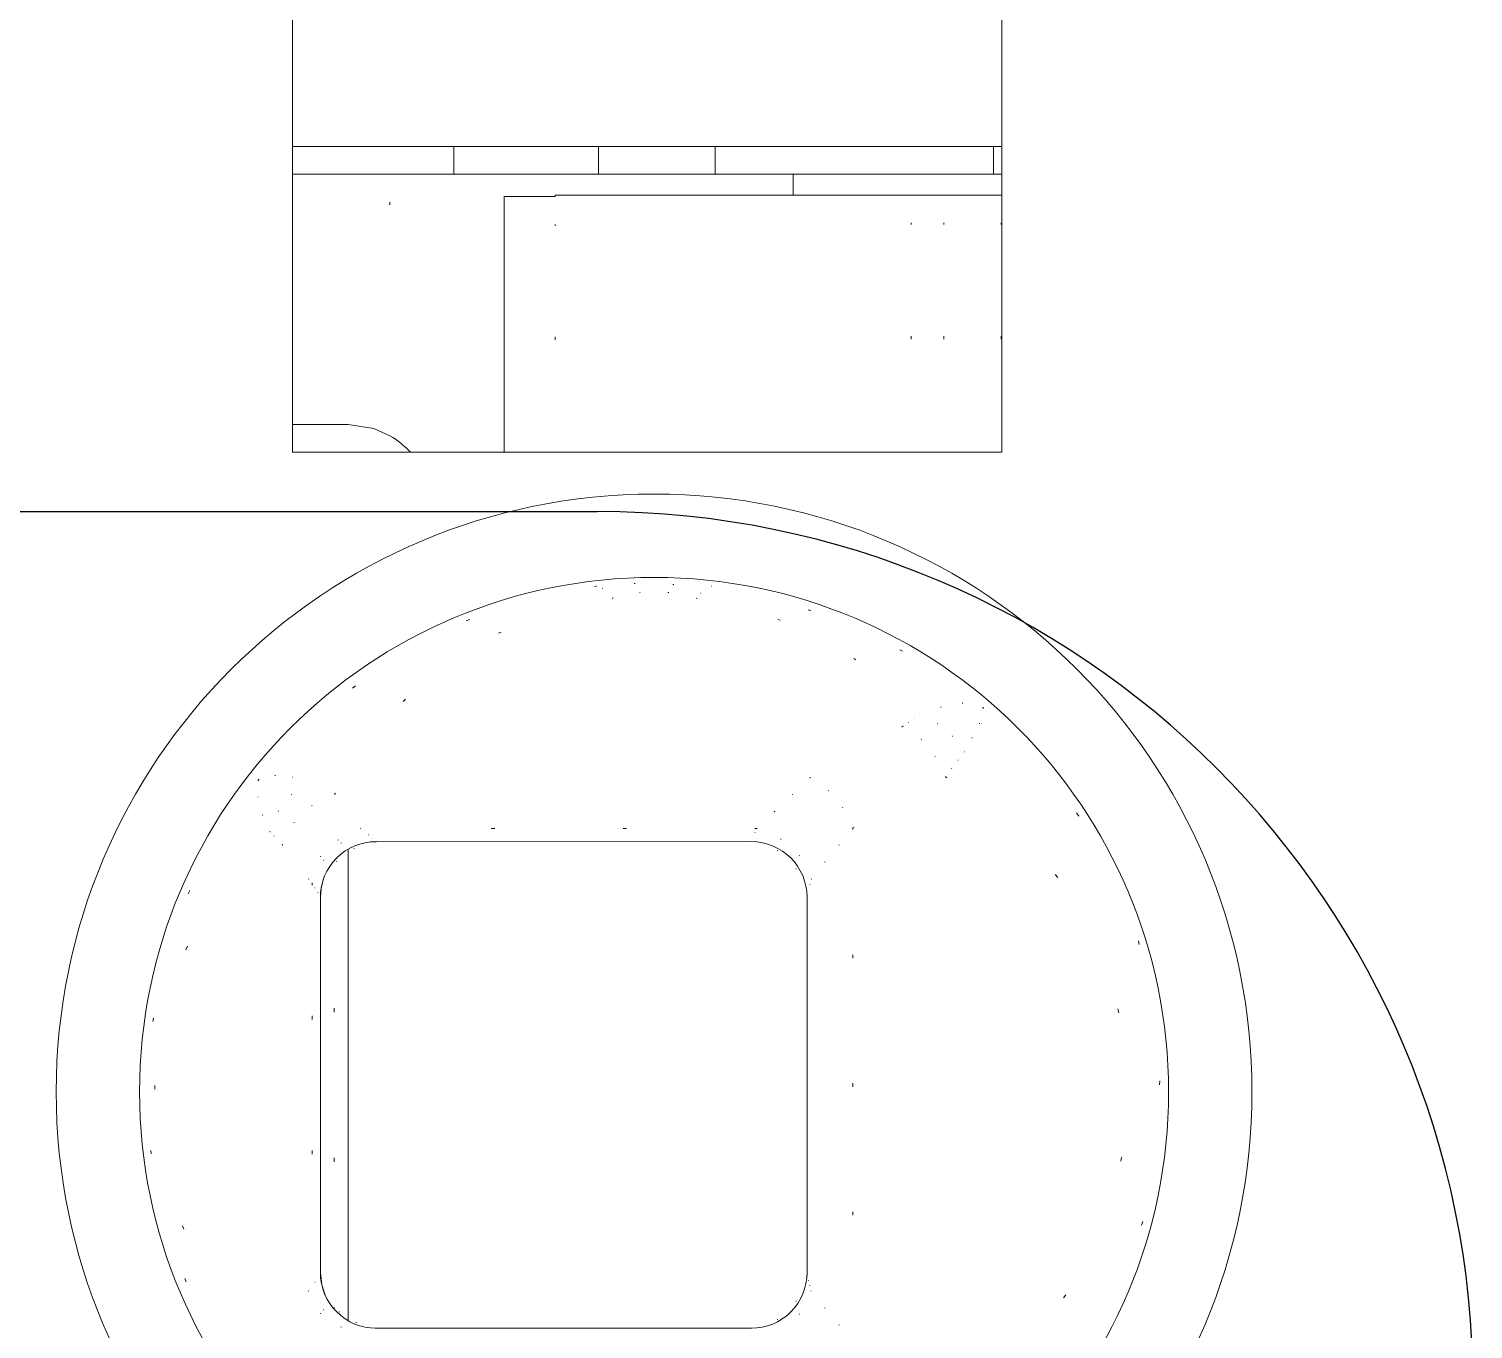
# Model space of a CAD drawing. Header units: inches. Extents: x 17 to 3130, y 15 to 659.
# Drawn here: x 1924.12 to 1929.31, y 236.76 to 241.43 of the extents above; entities that cross this region are included whole.
import ezdxf

# ---------------------------------------------------------------- set-up
doc = ezdxf.new("R2010")
doc.units = ezdxf.units.IN
doc.header["$MEASUREMENT"] = 0
doc.layers.add('Ebene 1', color=7, linetype='Continuous')

msp = doc.modelspace()

# ---------------------------------------------------------------- linework, layer by layer
at = {"color": 7, "linetype": 'Continuous', "lineweight": 25}
msp.add_line((1907.46321, 239.69604), (1926.16321, 239.69604), dxfattribs=at)
msp.add_arc((1926.16321, 236.54604), 3.15, 270, 90, dxfattribs=at)
at = {"layer": 'Ebene 1', "lineweight": 9}
for points in [[(1925.06809, 239.90921), (1925.06809, 239.90921), (1925.06809, 242.00921), (1925.06809, 242.00921)], [(1927.61809, 239.90921), (1927.61809, 239.90921), (1927.61809, 242.00921), (1927.61809, 242.00921)], [(1925.06809, 241.00921), (1925.06809, 241.00921), (1925.06809, 241.00921), (1925.06809, 241.00921)], [(1927.61809, 241.00921), (1927.61809, 241.00921), (1925.06809, 241.00921), (1925.06809, 241.00921)], [(1925.64849, 241.00921), (1925.64849, 241.00921), (1925.64849, 241.00921), (1925.64849, 241.00921)], [(1925.64849, 240.90911), (1925.64849, 240.90911), (1925.64849, 241.00921), (1925.64849, 241.00921)], [(1926.16809, 241.00911), (1926.16809, 241.00911), (1926.16809, 241.00911), (1926.16809, 241.00911)], [(1926.16809, 241.00911), (1926.16809, 241.00911), (1926.16809, 240.90921), (1926.16809, 240.90921)], [(1925.06809, 239.90921), (1925.06809, 239.90921), (1925.06809, 239.90921), (1925.06809, 239.90921)], [(1927.61809, 239.90921), (1927.61809, 239.90921), (1925.06809, 239.90921), (1925.06809, 239.90921)], [(1925.36809, 238.50901), (1925.36809, 238.50901), (1926.71799, 238.50911), (1926.71799, 238.50911)], [(1925.36809, 238.50901), (1925.36809, 238.50901), (1925.36809, 238.50901), (1925.36809, 238.50901)], [(1926.91799, 238.30921), (1926.91809, 238.41961), (1926.82859, 238.50911), (1926.71799, 238.50911)], [(1925.16799, 238.30961), (1925.16799, 238.30961), (1925.17069, 238.34101), (1925.17069, 238.34101)], [(1925.17069, 238.34101), (1925.17069, 238.34101), (1925.17799, 238.37161), (1925.17799, 238.37161)], [(1925.16799, 238.30961), (1925.16799, 238.30961), (1925.16799, 238.30961), (1925.16799, 238.30961)], [(1925.16809, 236.95881), (1925.16809, 236.95881), (1925.16799, 238.30961), (1925.16799, 238.30961)], [(1926.91809, 238.31801), (1926.91809, 238.31801), (1926.91809, 238.31801), (1926.91809, 238.31801)], [(1926.91809, 238.31801), (1926.91809, 238.31801), (1926.91809, 236.95041), (1926.91809, 236.95041)], [(1925.16809, 236.95881), (1925.16809, 236.95881), (1925.16809, 236.95881), (1925.16809, 236.95881)], [(1925.17279, 236.91561), (1925.17279, 236.91561), (1925.16809, 236.95881), (1925.16809, 236.95881)], [(1925.17279, 236.91561), (1925.17279, 236.91561), (1925.17279, 236.91561), (1925.17279, 236.91561)], [(1925.18679, 236.87441), (1925.18679, 236.87441), (1925.17279, 236.91561), (1925.17279, 236.91561)], [(1925.36809, 236.75921), (1925.36809, 236.75921), (1925.36809, 236.75921), (1925.36809, 236.75921)], [(1926.71799, 236.75921), (1926.71799, 236.75921), (1925.36809, 236.75921), (1925.36809, 236.75921)]]:
    msp.add_open_spline(points, degree=3, dxfattribs=at)
at = {"layer": 'Ebene 1', "color": 95, "lineweight": 9}
for points in [[(1926.58809, 241.00901), (1926.58809, 241.00901), (1926.58809, 241.00901), (1926.58809, 241.00901)], [(1926.58809, 240.90901), (1926.58809, 240.90901), (1926.58809, 241.00901), (1926.58809, 241.00901)], [(1927.58809, 241.00901), (1927.58809, 241.00901), (1927.58809, 241.00901), (1927.58809, 241.00901)], [(1927.58809, 240.90901), (1927.58809, 240.90901), (1927.58809, 241.00901), (1927.58809, 241.00901)]]:
    msp.add_open_spline(points, degree=3, dxfattribs=at)
at = {"layer": 'Ebene 1', "color": 30, "lineweight": 9}
for points in [[(1925.06809, 240.90921), (1925.06809, 240.90921), (1925.06809, 240.90921), (1925.06809, 240.90921)], [(1925.23689, 240.90921), (1925.23689, 240.90921), (1925.06809, 240.90921), (1925.06809, 240.90921)], [(1925.23689, 240.90921), (1925.23689, 240.90921), (1925.23689, 240.90921), (1925.23689, 240.90921)], [(1925.41809, 240.90911), (1925.41809, 240.90911), (1925.23689, 240.90921), (1925.23689, 240.90921)], [(1925.41809, 240.90911), (1925.41809, 240.90911), (1926.56809, 240.90921), (1926.56809, 240.90921)], [(1925.41809, 240.90911), (1925.41809, 240.90911), (1925.41809, 240.90911), (1925.41809, 240.90911)], [(1926.56809, 240.90921), (1926.56809, 240.90921), (1926.56809, 240.90921), (1926.56809, 240.90921)], [(1926.56809, 240.90921), (1926.56809, 240.90921), (1926.78019, 240.90921), (1926.78019, 240.90921)], [(1926.78019, 240.90921), (1926.78019, 240.90921), (1926.78019, 240.90921), (1926.78019, 240.90921)], [(1926.78019, 240.90921), (1926.78019, 240.90921), (1926.86809, 240.90921), (1926.86809, 240.90921)], [(1926.86809, 240.90921), (1926.86809, 240.90921), (1926.86809, 240.90921), (1926.86809, 240.90921)], [(1926.92129, 240.90921), (1926.92129, 240.90921), (1926.86809, 240.90921), (1926.86809, 240.90921)], [(1926.86809, 240.90921), (1926.86809, 240.90921), (1926.86809, 240.90921), (1926.86809, 240.90921)], [(1926.86809, 240.83411), (1926.86809, 240.83411), (1926.86809, 240.90921), (1926.86809, 240.90921)], [(1926.92129, 240.90921), (1926.92129, 240.90921), (1926.92129, 240.90921), (1926.92129, 240.90921)], [(1927.07299, 240.90921), (1927.07299, 240.90921), (1926.92129, 240.90921), (1926.92129, 240.90921)], [(1927.07299, 240.90921), (1927.07299, 240.90921), (1927.07299, 240.90921), (1927.07299, 240.90921)], [(1927.30029, 240.90921), (1927.30029, 240.90921), (1927.07299, 240.90921), (1927.07299, 240.90921)], [(1927.30029, 240.90921), (1927.30029, 240.90921), (1927.30029, 240.90921), (1927.30029, 240.90921)], [(1927.56809, 240.90921), (1927.56809, 240.90921), (1927.30029, 240.90921), (1927.30029, 240.90921)], [(1927.56809, 240.90921), (1927.56809, 240.90921), (1927.56809, 240.90921), (1927.56809, 240.90921)], [(1927.61809, 240.90921), (1927.61809, 240.90921), (1927.56809, 240.90921), (1927.56809, 240.90921)], [(1925.06809, 240.00921), (1925.06809, 240.00921), (1925.06809, 240.00921), (1925.06809, 240.00921)], [(1925.16509, 240.00921), (1925.16509, 240.00921), (1925.06809, 240.00921), (1925.06809, 240.00921)], [(1925.16509, 240.00921), (1925.16509, 240.00921), (1925.16509, 240.00921), (1925.16509, 240.00921)], [(1925.26809, 240.00921), (1925.26809, 240.00921), (1925.16509, 240.00921), (1925.16509, 240.00921)], [(1925.26809, 240.00921), (1925.26809, 240.00921), (1925.26809, 240.00921), (1925.26809, 240.00921)], [(1925.26809, 240.00921), (1925.26809, 240.00921), (1925.36029, 239.99461), (1925.36029, 239.99461)], [(1925.36029, 239.99461), (1925.36029, 239.99461), (1925.36029, 239.99461), (1925.36029, 239.99461)], [(1925.36029, 239.99461), (1925.36029, 239.99461), (1925.41809, 239.96901), (1925.41809, 239.96901)], [(1925.49169, 239.90921), (1925.47039, 239.93281), (1925.44569, 239.95301), (1925.41809, 239.96901)], [(1925.26809, 238.48231), (1925.26809, 238.48231), (1925.26809, 238.48231), (1925.26809, 238.48231)], [(1925.26809, 236.78601), (1925.26809, 236.78601), (1925.26809, 238.48231), (1925.26809, 238.48231)]]:
    msp.add_open_spline(points, degree=3, dxfattribs=at)
at = {"layer": 'Ebene 1', "color": 253, "lineweight": 9}
for points in [[(1925.82939, 240.82911), (1925.82939, 240.82911), (1925.82939, 240.82911), (1925.82939, 240.82911)], [(1925.82939, 240.82911), (1925.82939, 240.82911), (1925.82939, 239.90921), (1925.82939, 239.90921)], [(1925.82939, 240.82911), (1925.82939, 240.82911), (1925.82939, 240.82911), (1925.82939, 240.82911)], [(1925.82939, 240.82911), (1925.82939, 240.82911), (1925.87699, 240.82911), (1925.87699, 240.82911)], [(1925.87699, 240.82911), (1925.87699, 240.82911), (1925.87699, 240.82911), (1925.87699, 240.82911)], [(1925.87699, 240.82911), (1925.87699, 240.82911), (1926.01259, 240.82911), (1926.01259, 240.82911)], [(1926.01249, 240.83411), (1926.01249, 240.83411), (1926.01249, 240.83411), (1926.01249, 240.83411)], [(1927.29269, 240.83411), (1927.29269, 240.83411), (1926.01249, 240.83411), (1926.01249, 240.83411)], [(1926.01249, 240.83411), (1926.01249, 240.83411), (1926.01249, 240.83411), (1926.01249, 240.83411)], [(1926.01249, 240.83411), (1926.01249, 240.83411), (1926.01259, 240.82911), (1926.01259, 240.82911)], [(1927.29269, 240.83411), (1927.29269, 240.83411), (1927.29269, 240.83411), (1927.29269, 240.83411)], [(1927.36969, 240.83411), (1927.36969, 240.83411), (1927.29269, 240.83411), (1927.29269, 240.83411)], [(1927.36969, 240.83411), (1927.36969, 240.83411), (1927.36969, 240.83411), (1927.36969, 240.83411)], [(1927.40999, 240.83411), (1927.40999, 240.83411), (1927.36969, 240.83411), (1927.36969, 240.83411)], [(1927.40999, 240.83411), (1927.40999, 240.83411), (1927.40999, 240.83411), (1927.40999, 240.83411)], [(1927.40999, 240.83411), (1927.40999, 240.83411), (1927.61579, 240.83401), (1927.61579, 240.83401)], [(1927.61579, 240.83401), (1927.61579, 240.83401), (1927.61579, 240.83401), (1927.61579, 240.83401)], [(1927.61579, 240.83401), (1927.61579, 240.83401), (1927.61689, 240.83401), (1927.61689, 240.83401)], [(1927.61689, 240.83401), (1927.61689, 240.83401), (1927.61689, 240.83401), (1927.61689, 240.83401)], [(1927.61689, 240.83401), (1927.61689, 240.83401), (1927.61809, 240.83401), (1927.61809, 240.83401)]]:
    msp.add_open_spline(points, degree=3, dxfattribs=at)
at = {"layer": 'Ebene 1', "color": 3, "lineweight": 9}
for points in [[(1925.41809, 240.80911), (1925.41809, 240.80911), (1925.41809, 240.80911), (1925.41809, 240.80911)], [(1925.41809, 240.80911), (1925.41809, 240.80911), (1925.41809, 240.79901), (1925.41809, 240.79901)], [(1926.01259, 240.72911), (1926.01259, 240.72911), (1926.01259, 240.72911), (1926.01259, 240.72911)], [(1926.01259, 240.72911), (1926.01259, 240.72911), (1926.01259, 240.72361), (1926.01259, 240.72361)], [(1927.29269, 240.73411), (1927.29269, 240.73411), (1927.29269, 240.73411), (1927.29269, 240.73411)], [(1927.29269, 240.73411), (1927.29269, 240.73411), (1927.29269, 240.72851), (1927.29269, 240.72851)], [(1927.40999, 240.73411), (1927.40999, 240.73411), (1927.40999, 240.73411), (1927.40999, 240.73411)], [(1927.40999, 240.73411), (1927.40999, 240.73411), (1927.40999, 240.72851), (1927.40999, 240.72851)], [(1927.61579, 240.73411), (1927.61579, 240.73411), (1927.61579, 240.73411), (1927.61579, 240.73411)], [(1927.61579, 240.73411), (1927.61579, 240.73411), (1927.61579, 240.72861), (1927.61579, 240.72861)], [(1926.01269, 240.32471), (1926.01269, 240.32471), (1926.01259, 240.31351), (1926.01259, 240.31351)], [(1926.01269, 240.32471), (1926.01269, 240.32471), (1926.01269, 240.32471), (1926.01269, 240.32471)], [(1927.29269, 240.32711), (1927.29269, 240.32711), (1927.29269, 240.32711), (1927.29269, 240.32711)], [(1927.29269, 240.32711), (1927.29269, 240.32711), (1927.29279, 240.31601), (1927.29279, 240.31601)], [(1927.40999, 240.32721), (1927.40999, 240.32721), (1927.40999, 240.32721), (1927.40999, 240.32721)], [(1927.40999, 240.32721), (1927.40999, 240.32721), (1927.40999, 240.31601), (1927.40999, 240.31601)], [(1927.61579, 240.32721), (1927.61579, 240.32721), (1927.61579, 240.32721), (1927.61579, 240.32721)], [(1927.61579, 240.32721), (1927.61579, 240.32721), (1927.61589, 240.31601), (1927.61589, 240.31601)], [(1926.16009, 239.42781), (1926.16009, 239.42781), (1926.15359, 239.42621), (1926.15359, 239.42621)], [(1926.16009, 239.42781), (1926.16009, 239.42781), (1926.16009, 239.42781), (1926.16009, 239.42781)], [(1926.16009, 239.42781), (1926.16009, 239.42781), (1926.16039, 239.42761), (1926.16039, 239.42761)], [(1926.18279, 239.41921), (1926.18279, 239.41921), (1926.18279, 239.41921), (1926.18279, 239.41921)], [(1926.18279, 239.41921), (1926.18279, 239.41921), (1926.18339, 239.41901), (1926.18339, 239.41901)], [(1926.30039, 239.43801), (1926.30039, 239.43801), (1926.29669, 239.43761), (1926.29669, 239.43761)], [(1926.43549, 239.43401), (1926.43549, 239.43401), (1926.43549, 239.43401), (1926.43549, 239.43401)], [(1926.43929, 239.43381), (1926.43929, 239.43381), (1926.43549, 239.43401), (1926.43549, 239.43401)], [(1926.55339, 239.41921), (1926.55339, 239.41921), (1926.55279, 239.41901), (1926.55279, 239.41901)], [(1926.57429, 239.42781), (1926.57429, 239.42781), (1926.57429, 239.42781), (1926.57429, 239.42781)], [(1926.57609, 239.42781), (1926.57609, 239.42781), (1926.57429, 239.42781), (1926.57429, 239.42781)], [(1926.57609, 239.42781), (1926.57609, 239.42781), (1926.57579, 239.42761), (1926.57579, 239.42761)], [(1926.20049, 239.40281), (1926.20049, 239.40281), (1926.20049, 239.40281), (1926.20049, 239.40281)], [(1926.20049, 239.40281), (1926.20049, 239.40281), (1926.20089, 239.40241), (1926.20089, 239.40241)], [(1926.21689, 239.38421), (1926.21689, 239.38421), (1926.21819, 239.38451), (1926.21819, 239.38451)], [(1926.21689, 239.38421), (1926.21689, 239.38421), (1926.21689, 239.38421), (1926.21689, 239.38421)], [(1926.21689, 239.38421), (1926.21689, 239.38421), (1926.22099, 239.38421), (1926.22099, 239.38421)], [(1926.31569, 239.40431), (1926.31569, 239.40431), (1926.31839, 239.40461), (1926.31839, 239.40461)], [(1926.41789, 239.40541), (1926.41789, 239.40541), (1926.41789, 239.40541), (1926.41789, 239.40541)], [(1926.41789, 239.40541), (1926.41789, 239.40541), (1926.42059, 239.40501), (1926.42059, 239.40501)], [(1926.51929, 239.38421), (1926.51929, 239.38421), (1926.51929, 239.38421), (1926.51929, 239.38421)], [(1926.51929, 239.38421), (1926.51929, 239.38421), (1926.52339, 239.38331), (1926.52339, 239.38331)], [(1926.53569, 239.40281), (1926.53569, 239.40281), (1926.53529, 239.40241), (1926.53529, 239.40241)], [(1926.92229, 239.34321), (1926.92229, 239.34321), (1926.92229, 239.34321), (1926.92229, 239.34321)], [(1926.93179, 239.34061), (1926.93179, 239.34061), (1926.92229, 239.34321), (1926.92229, 239.34321)], [(1925.70499, 239.30801), (1925.70499, 239.30801), (1925.69289, 239.30341), (1925.69289, 239.30341)], [(1925.80819, 239.25831), (1925.80819, 239.25831), (1925.81869, 239.26301), (1925.81869, 239.26301)], [(1926.81309, 239.30861), (1926.81309, 239.30861), (1926.81309, 239.30861), (1926.81309, 239.30861)], [(1926.81309, 239.30861), (1926.81309, 239.30861), (1926.82089, 239.30541), (1926.82089, 239.30541)], [(1927.08599, 239.16731), (1927.08599, 239.16731), (1927.08599, 239.16731), (1927.08599, 239.16731)], [(1927.08599, 239.16731), (1927.08599, 239.16731), (1927.09319, 239.16281), (1927.09319, 239.16281)], [(1927.25229, 239.19841), (1927.25229, 239.19841), (1927.25229, 239.19841), (1927.25229, 239.19841)], [(1927.26109, 239.19381), (1927.26109, 239.19381), (1927.25229, 239.19841), (1927.25229, 239.19841)], [(1925.29379, 239.06911), (1925.29379, 239.06911), (1925.28339, 239.06121), (1925.28339, 239.06121)], [(1925.46599, 239.01361), (1925.46599, 239.01361), (1925.47399, 239.02201), (1925.47399, 239.02201)], [(1927.47769, 239.00681), (1927.47769, 239.00681), (1927.47549, 239.00681), (1927.47549, 239.00681)], [(1927.30339, 238.95201), (1927.30339, 238.95201), (1927.30289, 238.95161), (1927.30289, 238.95161)], [(1927.32359, 238.96551), (1927.32359, 238.96551), (1927.32339, 238.96531), (1927.32339, 238.96531)], [(1927.39989, 238.99301), (1927.39989, 238.99301), (1927.39789, 238.99241), (1927.39789, 238.99241)], [(1927.54849, 238.99201), (1927.54849, 238.99201), (1927.54849, 238.99201), (1927.54849, 238.99201)], [(1927.55239, 238.98911), (1927.55239, 238.98911), (1927.54849, 238.99201), (1927.54849, 238.99201)], [(1927.55149, 238.98981), (1927.55149, 238.98981), (1927.55149, 238.98981), (1927.55149, 238.98981)], [(1927.55239, 238.98911), (1927.55239, 238.98911), (1927.55149, 238.98981), (1927.55149, 238.98981)], [(1927.55239, 238.98911), (1927.55239, 238.98911), (1927.55239, 238.98911), (1927.55239, 238.98911)], [(1927.55239, 238.98911), (1927.55239, 238.98911), (1927.55279, 238.98831), (1927.55279, 238.98831)], [(1927.26239, 238.92441), (1927.26239, 238.92441), (1927.25779, 238.92191), (1927.25779, 238.92191)], [(1927.26239, 238.92441), (1927.26239, 238.92441), (1927.26239, 238.92441), (1927.26239, 238.92441)], [(1927.26239, 238.92441), (1927.26239, 238.92441), (1927.26339, 238.92381), (1927.26339, 238.92381)], [(1927.28309, 238.93831), (1927.28309, 238.93831), (1927.28239, 238.93791), (1927.28239, 238.93791)], [(1927.38669, 238.93411), (1927.38669, 238.93411), (1927.38669, 238.93411), (1927.38669, 238.93411)], [(1927.38849, 238.93321), (1927.38849, 238.93321), (1927.38669, 238.93411), (1927.38669, 238.93411)], [(1927.53859, 238.93501), (1927.53859, 238.93501), (1927.53789, 238.93341), (1927.53789, 238.93341)], [(1927.32809, 238.87801), (1927.32809, 238.87801), (1927.32809, 238.87801), (1927.32809, 238.87801)], [(1927.32809, 238.87801), (1927.32809, 238.87801), (1927.32989, 238.87681), (1927.32989, 238.87681)], [(1927.43999, 238.88931), (1927.43999, 238.88931), (1927.43999, 238.88931), (1927.43999, 238.88931)], [(1927.44109, 238.88781), (1927.44109, 238.88781), (1927.43999, 238.88931), (1927.43999, 238.88931)], [(1927.51209, 238.88341), (1927.51209, 238.88341), (1927.51139, 238.88181), (1927.51139, 238.88181)], [(1927.37829, 238.81691), (1927.37829, 238.81691), (1927.37829, 238.81691), (1927.37829, 238.81691)], [(1927.37829, 238.81691), (1927.37829, 238.81691), (1927.37929, 238.81511), (1927.37929, 238.81511)], [(1927.46069, 238.80171), (1927.46069, 238.80171), (1927.46129, 238.80251), (1927.46129, 238.80251)], [(1927.48319, 238.83241), (1927.48319, 238.83241), (1927.48319, 238.83241), (1927.48319, 238.83241)], [(1927.48379, 238.83161), (1927.48379, 238.83161), (1927.48319, 238.83241), (1927.48319, 238.83241)], [(1925.00479, 238.74681), (1925.00479, 238.74681), (1925.00479, 238.74681), (1925.00479, 238.74681)], [(1925.00479, 238.74681), (1925.00479, 238.74681), (1925.00649, 238.74661), (1925.00649, 238.74661)], [(1925.06749, 238.74081), (1925.06749, 238.74081), (1925.06749, 238.74081), (1925.06749, 238.74081)], [(1925.06749, 238.74081), (1925.06749, 238.74081), (1925.06909, 238.74051), (1925.06909, 238.74051)], [(1926.92949, 238.74001), (1926.92949, 238.74001), (1926.92859, 238.73921), (1926.92859, 238.73921)], [(1926.92949, 238.74001), (1926.92949, 238.74001), (1926.92949, 238.74001), (1926.92949, 238.74001)], [(1926.92949, 238.74001), (1926.92949, 238.74001), (1926.93039, 238.73921), (1926.93039, 238.73921)], [(1927.41539, 238.74311), (1927.41539, 238.74311), (1927.41569, 238.74351), (1927.41569, 238.74351)], [(1927.41539, 238.74311), (1927.41539, 238.74311), (1927.41539, 238.74311), (1927.41539, 238.74311)], [(1927.41539, 238.74311), (1927.41539, 238.74311), (1927.42129, 238.73881), (1927.42129, 238.73881)], [(1927.43789, 238.77221), (1927.43789, 238.77221), (1927.43849, 238.77301), (1927.43849, 238.77301)], [(1924.94729, 238.73281), (1924.94729, 238.73281), (1924.94349, 238.72751), (1924.94349, 238.72751)], [(1924.94729, 238.73281), (1924.94729, 238.73281), (1924.94789, 238.73341), (1924.94789, 238.73341)], [(1925.12909, 238.72541), (1925.12909, 238.72541), (1925.12909, 238.72541), (1925.12909, 238.72541)], [(1925.12909, 238.72541), (1925.12909, 238.72541), (1925.12949, 238.72521), (1925.12949, 238.72521)], [(1925.15859, 238.71001), (1925.15859, 238.71001), (1925.15859, 238.71001), (1925.15859, 238.71001)], [(1925.15859, 238.71001), (1925.15859, 238.71001), (1925.15939, 238.70981), (1925.15939, 238.70981)], [(1925.18849, 238.69441), (1925.18849, 238.69441), (1925.18849, 238.69441), (1925.18849, 238.69441)], [(1925.18849, 238.69441), (1925.18849, 238.69441), (1925.18929, 238.69411), (1925.18929, 238.69411)], [(1926.99519, 238.69361), (1926.99519, 238.69361), (1926.99519, 238.69361), (1926.99519, 238.69361)], [(1926.99519, 238.69361), (1926.99519, 238.69361), (1926.99699, 238.69241), (1926.99699, 238.69241)], [(1924.94319, 238.67021), (1924.94319, 238.67021), (1924.94319, 238.67021), (1924.94319, 238.67021)], [(1924.94359, 238.66851), (1924.94359, 238.66851), (1924.94319, 238.67021), (1924.94319, 238.67021)], [(1925.06359, 238.67801), (1925.06359, 238.67801), (1925.06539, 238.67921), (1925.06539, 238.67921)], [(1925.13579, 238.63771), (1925.13579, 238.63771), (1925.13799, 238.63881), (1925.13799, 238.63881)], [(1925.21879, 238.67881), (1925.21879, 238.67881), (1925.22189, 238.68361), (1925.22189, 238.68361)], [(1926.86629, 238.67941), (1926.86629, 238.67941), (1926.86459, 238.67781), (1926.86459, 238.67781)], [(1924.96019, 238.60611), (1924.96019, 238.60611), (1924.96019, 238.60611), (1924.96019, 238.60611)], [(1924.96069, 238.60441), (1924.96069, 238.60441), (1924.96019, 238.60611), (1924.96019, 238.60611)], [(1925.01659, 238.61751), (1925.01659, 238.61751), (1925.01739, 238.61941), (1925.01739, 238.61941)], [(1926.80219, 238.61821), (1926.80219, 238.61821), (1926.80039, 238.61641), (1926.80039, 238.61641)], [(1927.04539, 238.63251), (1927.04539, 238.63251), (1927.04539, 238.63251), (1927.04539, 238.63251)], [(1927.04539, 238.63251), (1927.04539, 238.63251), (1927.04639, 238.63061), (1927.04639, 238.63061)], [(1927.88689, 238.61251), (1927.88689, 238.61251), (1927.88689, 238.61251), (1927.88689, 238.61251)], [(1927.89539, 238.60131), (1927.89539, 238.60131), (1927.88689, 238.61251), (1927.88689, 238.61251)], [(1924.98649, 238.54561), (1924.98649, 238.54561), (1924.98649, 238.54561), (1924.98649, 238.54561)], [(1924.98689, 238.54471), (1924.98689, 238.54471), (1924.98649, 238.54561), (1924.98649, 238.54561)], [(1924.98689, 238.54471), (1924.98689, 238.54471), (1924.98729, 238.54581), (1924.98729, 238.54581)], [(1924.98689, 238.54471), (1924.98689, 238.54471), (1924.98689, 238.54471), (1924.98689, 238.54471)], [(1924.98689, 238.54471), (1924.98689, 238.54471), (1924.98709, 238.54461), (1924.98709, 238.54461)], [(1925.07309, 238.57721), (1925.07309, 238.57721), (1925.07429, 238.57941), (1925.07429, 238.57941)], [(1925.31259, 238.55761), (1925.31259, 238.55761), (1925.31259, 238.55761), (1925.31259, 238.55761)], [(1925.31389, 238.55601), (1925.31389, 238.55601), (1925.31259, 238.55761), (1925.31259, 238.55761)], [(1925.34049, 238.53381), (1925.34049, 238.53381), (1925.34049, 238.53381), (1925.34049, 238.53381)], [(1925.34089, 238.53361), (1925.34089, 238.53361), (1925.34049, 238.53381), (1925.34049, 238.53381)], [(1925.78189, 238.55601), (1925.78189, 238.55601), (1925.78189, 238.55601), (1925.78189, 238.55601)], [(1925.79489, 238.55601), (1925.79489, 238.55601), (1925.78189, 238.55601), (1925.78189, 238.55601)], [(1926.25649, 238.55601), (1926.25649, 238.55601), (1926.25649, 238.55601), (1926.25649, 238.55601)], [(1926.26929, 238.55601), (1926.26929, 238.55601), (1926.25649, 238.55601), (1926.25649, 238.55601)], [(1926.73089, 238.55601), (1926.73089, 238.55601), (1926.73089, 238.55601), (1926.73089, 238.55601)], [(1926.73729, 238.55601), (1926.73729, 238.55601), (1926.73089, 238.55601), (1926.73089, 238.55601)], [(1926.73099, 238.54261), (1926.73099, 238.54261), (1926.73089, 238.54231), (1926.73089, 238.54231)], [(1926.73729, 238.55601), (1926.73729, 238.55601), (1926.73719, 238.55581), (1926.73719, 238.55581)], [(1926.73729, 238.55601), (1926.73729, 238.55601), (1926.73729, 238.55601), (1926.73729, 238.55601)], [(1926.73729, 238.55601), (1926.73729, 238.55601), (1926.73849, 238.55561), (1926.73849, 238.55561)], [(1927.08249, 238.55871), (1927.08249, 238.55871), (1927.08719, 238.56121), (1927.08719, 238.56121)], [(1927.08249, 238.55871), (1927.08249, 238.55871), (1927.08249, 238.55871), (1927.08249, 238.55871)], [(1927.08249, 238.55871), (1927.08249, 238.55871), (1927.08249, 238.55241), (1927.08249, 238.55241)], [(1925.00129, 238.52921), (1925.00129, 238.52921), (1925.00129, 238.52921), (1925.00129, 238.52921)], [(1925.00129, 238.52921), (1925.00129, 238.52921), (1925.00169, 238.52881), (1925.00169, 238.52881)], [(1925.01599, 238.51341), (1925.01599, 238.51341), (1925.01599, 238.51341), (1925.01599, 238.51341)], [(1925.01599, 238.51341), (1925.01599, 238.51341), (1925.01639, 238.51301), (1925.01639, 238.51301)], [(1925.03079, 238.49741), (1925.03079, 238.49741), (1925.03139, 238.49861), (1925.03139, 238.49861)], [(1925.03079, 238.49741), (1925.03079, 238.49741), (1925.03079, 238.49741), (1925.03079, 238.49741)], [(1925.03079, 238.49741), (1925.03079, 238.49741), (1925.03199, 238.49581), (1925.03199, 238.49581)], [(1925.23069, 238.51501), (1925.23069, 238.51501), (1925.23299, 238.51601), (1925.23299, 238.51601)], [(1925.24219, 238.50341), (1925.24219, 238.50341), (1925.24439, 238.50461), (1925.24439, 238.50461)], [(1925.28879, 238.48371), (1925.28879, 238.48371), (1925.29099, 238.48441), (1925.29099, 238.48441)], [(1925.35449, 238.52211), (1925.35449, 238.52211), (1925.35449, 238.52211), (1925.35449, 238.52211)], [(1925.35489, 238.52181), (1925.35489, 238.52181), (1925.35449, 238.52211), (1925.35449, 238.52211)], [(1925.36789, 238.50961), (1925.36789, 238.50961), (1925.36789, 238.50961), (1925.36789, 238.50961)], [(1925.36809, 238.50941), (1925.36809, 238.50941), (1925.36789, 238.50961), (1925.36789, 238.50961)], [(1926.72459, 238.52911), (1926.72459, 238.52911), (1926.72449, 238.52881), (1926.72449, 238.52881)], [(1926.82249, 238.51861), (1926.82249, 238.51861), (1926.82249, 238.51861), (1926.82249, 238.51861)], [(1926.82249, 238.51861), (1926.82249, 238.51861), (1926.82489, 238.51751), (1926.82489, 238.51751)], [(1927.03199, 238.49661), (1927.03199, 238.49661), (1927.03339, 238.49821), (1927.03339, 238.49821)], [(1925.16809, 238.45441), (1925.16809, 238.45441), (1925.16939, 238.45661), (1925.16939, 238.45661)], [(1925.17979, 238.44131), (1925.17979, 238.44131), (1925.18089, 238.44351), (1925.18089, 238.44351)], [(1925.22579, 238.43731), (1925.22579, 238.43731), (1925.22719, 238.43921), (1925.22719, 238.43921)], [(1926.81059, 238.47761), (1926.81059, 238.47761), (1926.81059, 238.47761), (1926.81059, 238.47761)], [(1926.81319, 238.47651), (1926.81319, 238.47651), (1926.81059, 238.47761), (1926.81059, 238.47761)], [(1926.88939, 238.45981), (1926.88939, 238.45981), (1926.88939, 238.45981), (1926.88939, 238.45981)], [(1926.88939, 238.45981), (1926.88939, 238.45981), (1926.89059, 238.45761), (1926.89059, 238.45761)], [(1926.98209, 238.43521), (1926.98209, 238.43521), (1926.98359, 238.43701), (1926.98359, 238.43701)], [(1925.12579, 238.37471), (1925.12579, 238.37471), (1925.12639, 238.37581), (1925.12639, 238.37581)], [(1926.87829, 238.41271), (1926.87829, 238.41271), (1926.87829, 238.41271), (1926.87829, 238.41271)], [(1926.87939, 238.41021), (1926.87939, 238.41021), (1926.87829, 238.41271), (1926.87829, 238.41271)], [(1926.93299, 238.37471), (1926.93299, 238.37471), (1926.93369, 238.37561), (1926.93369, 238.37561)], [(1927.80989, 238.39121), (1927.80989, 238.39121), (1927.80989, 238.39121), (1927.80989, 238.39121)], [(1927.80989, 238.39121), (1927.80989, 238.39121), (1927.81949, 238.38001), (1927.81949, 238.38001)], [(1924.69899, 238.33311), (1924.69899, 238.33311), (1924.69289, 238.32161), (1924.69289, 238.32161)], [(1925.13409, 238.36481), (1925.13409, 238.36481), (1925.13409, 238.36481), (1925.13409, 238.36481)], [(1925.13409, 238.36481), (1925.13409, 238.36481), (1925.13429, 238.36461), (1925.13429, 238.36461)], [(1925.13839, 238.35961), (1925.13839, 238.35961), (1925.13889, 238.36081), (1925.13889, 238.36081)], [(1925.13839, 238.35961), (1925.13839, 238.35961), (1925.13839, 238.35961), (1925.13839, 238.35961)], [(1925.13839, 238.35961), (1925.13839, 238.35961), (1925.13839, 238.35311), (1925.13839, 238.35311)], [(1925.13839, 238.35961), (1925.13839, 238.35961), (1925.13839, 238.35961), (1925.13839, 238.35961)], [(1925.13839, 238.35961), (1925.13839, 238.35961), (1925.13849, 238.35941), (1925.13849, 238.35941)], [(1925.14849, 238.34341), (1925.14849, 238.34341), (1925.14849, 238.34341), (1925.14849, 238.34341)], [(1925.14849, 238.34341), (1925.14849, 238.34341), (1925.14879, 238.34281), (1925.14879, 238.34281)], [(1925.15869, 238.32691), (1925.15869, 238.32691), (1925.15869, 238.32691), (1925.15869, 238.32691)], [(1925.15869, 238.32691), (1925.15869, 238.32691), (1925.15909, 238.32641), (1925.15909, 238.32641)], [(1925.17799, 238.37161), (1925.17799, 238.37161), (1925.17869, 238.37261), (1925.17869, 238.37261)], [(1926.92299, 238.33661), (1926.92299, 238.33661), (1926.92309, 238.33721), (1926.92309, 238.33721)], [(1926.92799, 238.35541), (1926.92799, 238.35541), (1926.92809, 238.35601), (1926.92809, 238.35601)], [(1926.91759, 238.31931), (1926.91759, 238.31931), (1926.91759, 238.31931), (1926.91759, 238.31931)], [(1926.91809, 238.31801), (1926.91809, 238.31801), (1926.91759, 238.31931), (1926.91759, 238.31931)], [(1926.91809, 238.31801), (1926.91809, 238.31801), (1926.91819, 238.31821), (1926.91819, 238.31821)], [(1924.68469, 238.12021), (1924.68469, 238.12021), (1924.69049, 238.13301), (1924.69049, 238.13301)], [(1928.10989, 238.15301), (1928.10989, 238.15301), (1928.10989, 238.15301), (1928.10989, 238.15301)], [(1928.11259, 238.13941), (1928.11259, 238.13941), (1928.10989, 238.15301), (1928.10989, 238.15301)], [(1927.08249, 238.10261), (1927.08249, 238.10261), (1927.08249, 238.10261), (1927.08249, 238.10261)], [(1927.08249, 238.10261), (1927.08249, 238.10261), (1927.08249, 238.09021), (1927.08249, 238.09021)], [(1925.21749, 237.91031), (1925.21749, 237.91031), (1925.21749, 237.91031), (1925.21749, 237.91031)], [(1925.21749, 237.89561), (1925.21749, 237.89561), (1925.21749, 237.91031), (1925.21749, 237.91031)], [(1928.03549, 237.90741), (1928.03549, 237.90741), (1928.03549, 237.90741), (1928.03549, 237.90741)], [(1928.03549, 237.90741), (1928.03549, 237.90741), (1928.03919, 237.89321), (1928.03919, 237.89321)], [(1924.56819, 237.87481), (1924.56819, 237.87481), (1924.56599, 237.86191), (1924.56599, 237.86191)], [(1925.13839, 237.88261), (1925.13839, 237.88261), (1925.13839, 237.88261), (1925.13839, 237.88261)], [(1925.13839, 237.88261), (1925.13839, 237.88261), (1925.13839, 237.86941), (1925.13839, 237.86941)], [(1928.18579, 237.63501), (1928.18579, 237.63501), (1928.18699, 237.64901), (1928.18699, 237.64901)], [(1924.57249, 237.61851), (1924.57249, 237.61851), (1924.57279, 237.63251), (1924.57279, 237.63251)], [(1927.08249, 237.64041), (1927.08249, 237.64041), (1927.08249, 237.64041), (1927.08249, 237.64041)], [(1927.08249, 237.64041), (1927.08249, 237.64041), (1927.08249, 237.62781), (1927.08249, 237.62781)], [(1924.55799, 237.39891), (1924.55799, 237.39891), (1924.55799, 237.39891), (1924.55799, 237.39891)], [(1924.55799, 237.39891), (1924.55799, 237.39891), (1924.56019, 237.38601), (1924.56019, 237.38601)], [(1925.13839, 237.39891), (1925.13839, 237.39891), (1925.13839, 237.39891), (1925.13839, 237.39891)], [(1925.13839, 237.39891), (1925.13839, 237.39891), (1925.13839, 237.38581), (1925.13839, 237.38581)], [(1925.21749, 237.37261), (1925.21749, 237.37261), (1925.21749, 237.37261), (1925.21749, 237.37261)], [(1925.21749, 237.35801), (1925.21749, 237.35801), (1925.21749, 237.37261), (1925.21749, 237.37261)], [(1928.04929, 237.37451), (1928.04929, 237.37451), (1928.04619, 237.36011), (1928.04619, 237.36011)], [(1924.67189, 237.12801), (1924.67189, 237.12801), (1924.67189, 237.12801), (1924.67189, 237.12801)], [(1924.67729, 237.11521), (1924.67729, 237.11521), (1924.67189, 237.12801), (1924.67189, 237.12801)], [(1927.08249, 237.17811), (1927.08249, 237.17811), (1927.08249, 237.17811), (1927.08249, 237.17811)], [(1927.08249, 237.17811), (1927.08249, 237.17811), (1927.08249, 237.16561), (1927.08249, 237.16561)], [(1928.12119, 237.12981), (1928.12119, 237.12981), (1928.12609, 237.14281), (1928.12609, 237.14281)], [(1924.68089, 236.93841), (1924.68089, 236.93841), (1924.68089, 236.93841), (1924.68089, 236.93841)], [(1924.68089, 236.93841), (1924.68089, 236.93841), (1924.68509, 236.92621), (1924.68509, 236.92621)], [(1925.14879, 236.92531), (1925.14879, 236.92531), (1925.14849, 236.92481), (1925.14849, 236.92481)], [(1925.15879, 236.94191), (1925.15879, 236.94191), (1925.15869, 236.94151), (1925.15869, 236.94151)], [(1925.16809, 236.95881), (1925.16809, 236.95881), (1925.16799, 236.95851), (1925.16799, 236.95851)], [(1926.91809, 236.95041), (1926.91809, 236.95041), (1926.91759, 236.94901), (1926.91759, 236.94901)], [(1926.92299, 236.93161), (1926.92299, 236.93161), (1926.92299, 236.93161), (1926.92299, 236.93161)], [(1926.92309, 236.93121), (1926.92309, 236.93121), (1926.92299, 236.93161), (1926.92299, 236.93161)], [(1925.12579, 236.89351), (1925.12579, 236.89351), (1925.12429, 236.89161), (1925.12429, 236.89161)], [(1925.12999, 236.89861), (1925.12999, 236.89861), (1925.12989, 236.89851), (1925.12989, 236.89851)], [(1926.92799, 236.91271), (1926.92799, 236.91271), (1926.92799, 236.91271), (1926.92799, 236.91271)], [(1926.92809, 236.91221), (1926.92809, 236.91221), (1926.92799, 236.91271), (1926.92799, 236.91271)], [(1926.93299, 236.89351), (1926.93299, 236.89351), (1926.93249, 236.89241), (1926.93249, 236.89241)], [(1926.93299, 236.89381), (1926.93299, 236.89381), (1926.93299, 236.89381), (1926.93299, 236.89381)], [(1926.93299, 236.89351), (1926.93299, 236.89351), (1926.93299, 236.89381), (1926.93299, 236.89381)], [(1927.84879, 236.87951), (1927.84879, 236.87951), (1927.83969, 236.86801), (1927.83969, 236.86801)], [(1925.17989, 236.82701), (1925.17989, 236.82701), (1925.17989, 236.82701), (1925.17989, 236.82701)], [(1925.18099, 236.82481), (1925.18099, 236.82481), (1925.17989, 236.82701), (1925.17989, 236.82701)], [(1925.21739, 236.83481), (1925.21739, 236.83481), (1925.21739, 236.83481), (1925.21739, 236.83481)], [(1925.21739, 236.82741), (1925.21739, 236.82741), (1925.21739, 236.83481), (1925.21739, 236.83481)], [(1925.23529, 236.81901), (1925.23529, 236.81901), (1925.23529, 236.81901), (1925.23529, 236.81901)], [(1925.23669, 236.81741), (1925.23669, 236.81741), (1925.23529, 236.81901), (1925.23529, 236.81901)], [(1926.87939, 236.85801), (1926.87939, 236.85801), (1926.87829, 236.85561), (1926.87829, 236.85561)], [(1926.98219, 236.83301), (1926.98219, 236.83301), (1926.98219, 236.83301), (1926.98219, 236.83301)], [(1926.98349, 236.83141), (1926.98349, 236.83141), (1926.98219, 236.83301), (1926.98219, 236.83301)], [(1925.16819, 236.81391), (1925.16819, 236.81391), (1925.16819, 236.81391), (1925.16819, 236.81391)], [(1925.16939, 236.81161), (1925.16939, 236.81161), (1925.16819, 236.81391), (1925.16819, 236.81391)], [(1925.24219, 236.76481), (1925.24219, 236.76481), (1925.24219, 236.76481), (1925.24219, 236.76481)], [(1925.24439, 236.76361), (1925.24439, 236.76361), (1925.24219, 236.76481), (1925.24219, 236.76481)], [(1925.29549, 236.78001), (1925.29549, 236.78001), (1925.29549, 236.78001), (1925.29549, 236.78001)], [(1925.29739, 236.77941), (1925.29739, 236.77941), (1925.29549, 236.78001), (1925.29549, 236.78001)], [(1926.81319, 236.79181), (1926.81319, 236.79181), (1926.81059, 236.79071), (1926.81059, 236.79071)], [(1926.89049, 236.81071), (1926.89049, 236.81071), (1926.88939, 236.80841), (1926.88939, 236.80841)], [(1927.03199, 236.77181), (1927.03199, 236.77181), (1927.03199, 236.77181), (1927.03199, 236.77181)], [(1927.03339, 236.77001), (1927.03339, 236.77001), (1927.03199, 236.77181), (1927.03199, 236.77181)], [(1925.36709, 236.75921), (1925.36709, 236.75921), (1925.36709, 236.75921), (1925.36709, 236.75921)], [(1925.36809, 236.75881), (1925.36809, 236.75881), (1925.36709, 236.75921), (1925.36709, 236.75921)]]:
    msp.add_open_spline(points, degree=3, dxfattribs=at)
at = {"layer": 'Ebene 1', "lineweight": 9}
for points, knots in [([(1926.36809, 239.75921), (1925.18069, 239.75911), (1924.21809, 238.79661), (1924.21809, 237.60921), (1924.21809, 237.60921), (1924.21809, 236.42171), (1925.18069, 235.45921), (1926.36809, 235.45921), (1926.36809, 235.45921), (1927.55549, 235.45921), (1928.51809, 236.42171), (1928.51809, 237.60921), (1928.51809, 237.60921), (1928.51809, 238.79651), (1927.55549, 239.75911), (1926.36809, 239.75921)], [0, 0, 0, 0, 0.25, 0.25, 0.25, 0.25, 0.5, 0.5, 0.5, 0.5, 0.75, 0.75, 0.75, 0.75, 1, 1, 1, 1]), ([(1926.36809, 239.45921), (1925.34639, 239.45921), (1924.51799, 238.63091), (1924.51799, 237.60921), (1924.51799, 237.60921), (1924.51799, 236.58741), (1925.34639, 235.75921), (1926.36809, 235.75921), (1926.36809, 235.75921), (1927.38979, 235.75921), (1928.21799, 236.58741), (1928.21809, 237.60921), (1928.21809, 237.60921), (1928.21809, 238.63101), (1927.38979, 239.45921), (1926.36809, 239.45921)], [0, 0, 0, 0, 0.25, 0.25, 0.25, 0.25, 0.5, 0.5, 0.5, 0.5, 0.75, 0.75, 0.75, 0.75, 1, 1, 1, 1]), ([(1925.36809, 238.50901), (1925.31499, 238.50911), (1925.26419, 238.48801), (1925.22669, 238.45061), (1925.22669, 238.45061), (1925.18919, 238.41301), (1925.16799, 238.36221), (1925.16799, 238.30901)], [0, 0, 0, 0, 0.5, 0.5, 0.5, 0.5, 1, 1, 1, 1]), ([(1925.16809, 236.95921), (1925.16809, 236.90621), (1925.18919, 236.85521), (1925.22669, 236.81781), (1925.22669, 236.81781), (1925.26419, 236.78021), (1925.31499, 236.75921), (1925.36809, 236.75921)], [0, 0, 0, 0, 0.5, 0.5, 0.5, 0.5, 1, 1, 1, 1]), ([(1926.71799, 236.75921), (1926.77109, 236.75921), (1926.82209, 236.78021), (1926.85949, 236.81771), (1926.85949, 236.81771), (1926.89699, 236.85521), (1926.91809, 236.90621), (1926.91809, 236.95921)], [0, 0, 0, 0, 0.5, 0.5, 0.5, 0.5, 1, 1, 1, 1])]:
    msp.add_open_spline(points, degree=3, knots=knots, dxfattribs=at)

doc.saveas('drawing.dxf')
